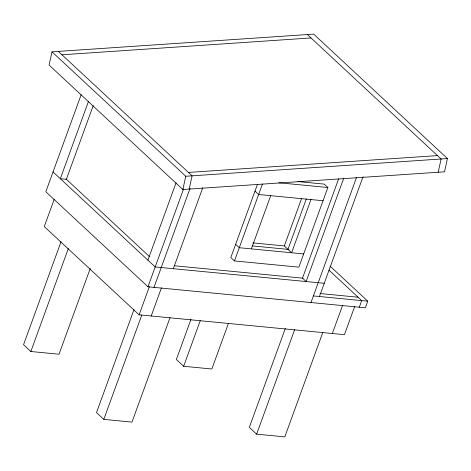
<?xml version="1.0" encoding="UTF-8"?>
<svg xmlns="http://www.w3.org/2000/svg" width="471" height="471" viewBox="0 0 471 471"><rect width="100%" height="100%" fill="white"/><g stroke="black" fill="none" stroke-linecap="round" stroke-linejoin="round"><path stroke-width="0.71" d="M52.004 51.822L49.084 65.069L182.854 189.507L444.53 171.809L447.45 158.562L313.68 34.13L52.004 51.822L185.774 176.26L447.45 158.562M182.854 189.507L185.774 176.26M189.183 189.077L192.103 175.83L58.339 51.398M438.195 172.239L441.115 158.992L307.351 34.554M81.189 94.624L45.822 191.762L147.971 286.786L365.343 307.793L367.745 301.187L330.112 266.174M88.483 101.412L60.335 178.715L66.387 179.298L93.205 105.616M54.259 199.162L44.28 226.586L139.133 314.822L344.425 334.669L354.657 306.562M61.042 241.711L23.55 344.713L30.845 351.501L59.022 354.227L90.226 268.505M30.845 351.501L68.336 248.5M147.894 260.163L176.042 182.86M134.005 309.588L96.514 412.59L103.808 419.378L131.986 422.098L169.984 317.713M147.971 286.786L183.59 188.953M139.133 314.822L149.36 286.715M103.808 419.378L141.806 314.993M154.005 287.369L190.066 188.347M151.209 315.988L161.435 287.881M173.304 268.705L202.813 187.617M190.955 319.391L176.36 359.485L183.655 366.273L211.832 368.999L228.441 323.371M183.655 366.273L200.263 320.651M257.401 184.502L230.819 257.537L234.47 260.928L298.873 267.157L327.863 187.511L324.219 184.114L297.866 181.57M234.47 260.928L262.494 183.925M251.355 248.876L270.725 195.671M310.978 199.563L291.614 252.768L284.331 245.933L301.67 198.297M287.964 249.371L306.321 198.933M338.631 178.856L302.494 278.149L306.138 281.54L343.783 178.115M285.308 328.505L249.324 427.362L256.624 434.15L284.802 436.87L322.794 332.485M256.624 434.15L294.616 329.765M310.995 302.541L356.6 177.243M319.444 296.512L363.07 176.643M332.349 333.497L342.582 305.391M359.302 307.21L361.71 300.598L328.911 270.095M61.984 54.789L310.995 37.951M188.459 172.439L437.471 155.601M278.826 182.772L327.863 187.511M323.053 200.728L258.644 194.505L254.999 191.114M252.862 242.889L284.331 245.933M252.12 245.856L289.059 249.477M303.689 253.934L239.28 247.711L235.635 244.314M174.37 265.768L302.882 278.184M324.254 283.295L155.189 266.951L53.04 171.927M320.003 293.527L358.06 297.207M313.403 295.929L367.745 301.187M66.064 179.015L149.395 256.53"/></g></svg>
